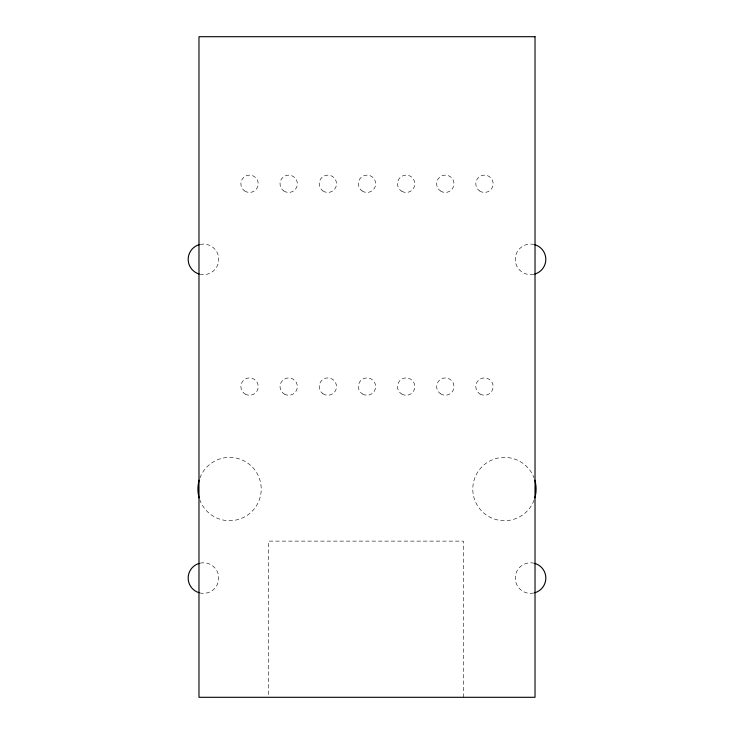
<?xml version="1.0" encoding="UTF-8"?>
<svg xmlns="http://www.w3.org/2000/svg" width="734" height="734" viewBox="0 0 734 734"><rect width="100%" height="100%" fill="white"/><g stroke="black" fill="none" stroke-linecap="round" stroke-linejoin="round"><path stroke-width="0.55" stroke-dasharray="3.67 2.75" d="M463.429 697.3L463.429 541.123L268.616 541.123L268.616 697.3M199.905 477.99A31.654 31.654 0 0 1 248.532 463.704A31.654 31.654 0 0 1 248.532 514.387A31.654 31.654 0 0 1 199.905 500.111M534.095 500.111A31.654 31.654 0 0 1 485.468 514.387A31.654 31.654 0 0 1 485.468 463.704A31.654 31.654 0 0 1 534.095 477.99M200.208 244.422A15.295 15.295 0 0 1 218.75 259.368A15.295 15.295 0 0 1 200.208 274.314M533.792 274.314A15.295 15.295 0 0 1 515.25 259.368A15.295 15.295 0 0 1 533.792 244.422M200.208 563.134A15.295 15.295 0 0 1 218.75 578.08A15.295 15.295 0 0 1 200.208 593.017M533.792 593.017A15.295 15.295 0 0 1 515.25 578.08A15.295 15.295 0 0 1 533.792 563.134M245.193 394.085A8.67 8.67 0 0 0 258.203 386.579A8.67 8.67 0 0 0 245.193 379.074A8.67 8.67 0 0 0 245.193 394.085M284.352 394.085A8.67 8.67 0 0 0 297.353 386.579A8.67 8.67 0 0 0 284.352 379.074A8.67 8.67 0 0 0 284.352 394.085M322.988 393.754A8.67 8.67 0 0 0 336.493 387.194A8.67 8.67 0 0 0 324.052 378.781A8.67 8.67 0 0 0 322.988 393.754M362.669 394.085A8.67 8.67 0 0 0 375.67 386.579A8.67 8.67 0 0 0 362.669 379.074A8.67 8.67 0 0 0 362.669 394.085M401.819 394.085A8.67 8.67 0 0 0 414.829 386.579A8.67 8.67 0 0 0 401.819 379.074A8.67 8.67 0 0 0 401.819 394.085M440.455 393.754A8.67 8.67 0 0 0 453.961 387.194A8.67 8.67 0 0 0 441.529 378.781A8.67 8.67 0 0 0 440.455 393.754M480.137 394.085A8.67 8.67 0 0 0 493.138 386.579A8.67 8.67 0 0 0 480.137 379.074A8.67 8.67 0 0 0 480.137 394.085M244.67 190.959A8.67 8.67 0 0 0 258.175 184.399A8.67 8.67 0 0 0 245.743 175.986A8.67 8.67 0 0 0 244.67 190.959M283.829 190.959A8.67 8.67 0 0 0 297.334 184.399A8.67 8.67 0 0 0 284.902 175.986A8.67 8.67 0 0 0 283.829 190.959M322.988 190.959A8.67 8.67 0 0 0 336.493 184.399A8.67 8.67 0 0 0 324.052 175.986A8.67 8.67 0 0 0 322.988 190.959M362.137 190.959A8.67 8.67 0 0 0 375.643 184.399A8.67 8.67 0 0 0 363.211 175.986A8.67 8.67 0 0 0 362.137 190.959M401.819 191.29A8.67 8.67 0 0 0 414.829 183.784A8.67 8.67 0 0 0 401.819 176.27A8.67 8.67 0 0 0 401.819 191.29M440.455 190.959A8.67 8.67 0 0 0 453.961 184.399A8.67 8.67 0 0 0 441.529 175.986A8.67 8.67 0 0 0 440.455 190.959M479.614 190.959A8.67 8.67 0 0 0 493.12 184.399A8.67 8.67 0 0 0 480.678 175.986A8.67 8.67 0 0 0 479.614 190.959"/><path stroke-width="1.1" d="M199.189 497.964A31.654 31.654 0 0 1 199.189 480.128M534.811 480.128A31.654 31.654 0 0 1 534.811 497.964M199.153 274.039A15.295 15.295 0 0 1 199.153 244.697M534.847 244.697A15.295 15.295 0 0 1 534.847 274.039M199.153 592.751A15.295 15.295 0 0 1 199.153 563.4M534.847 563.4A15.295 15.295 0 0 1 534.847 592.751M535.022 36.7L198.978 36.7L198.978 697.3L535.022 697.3L535.022 36.7"/></g></svg>
